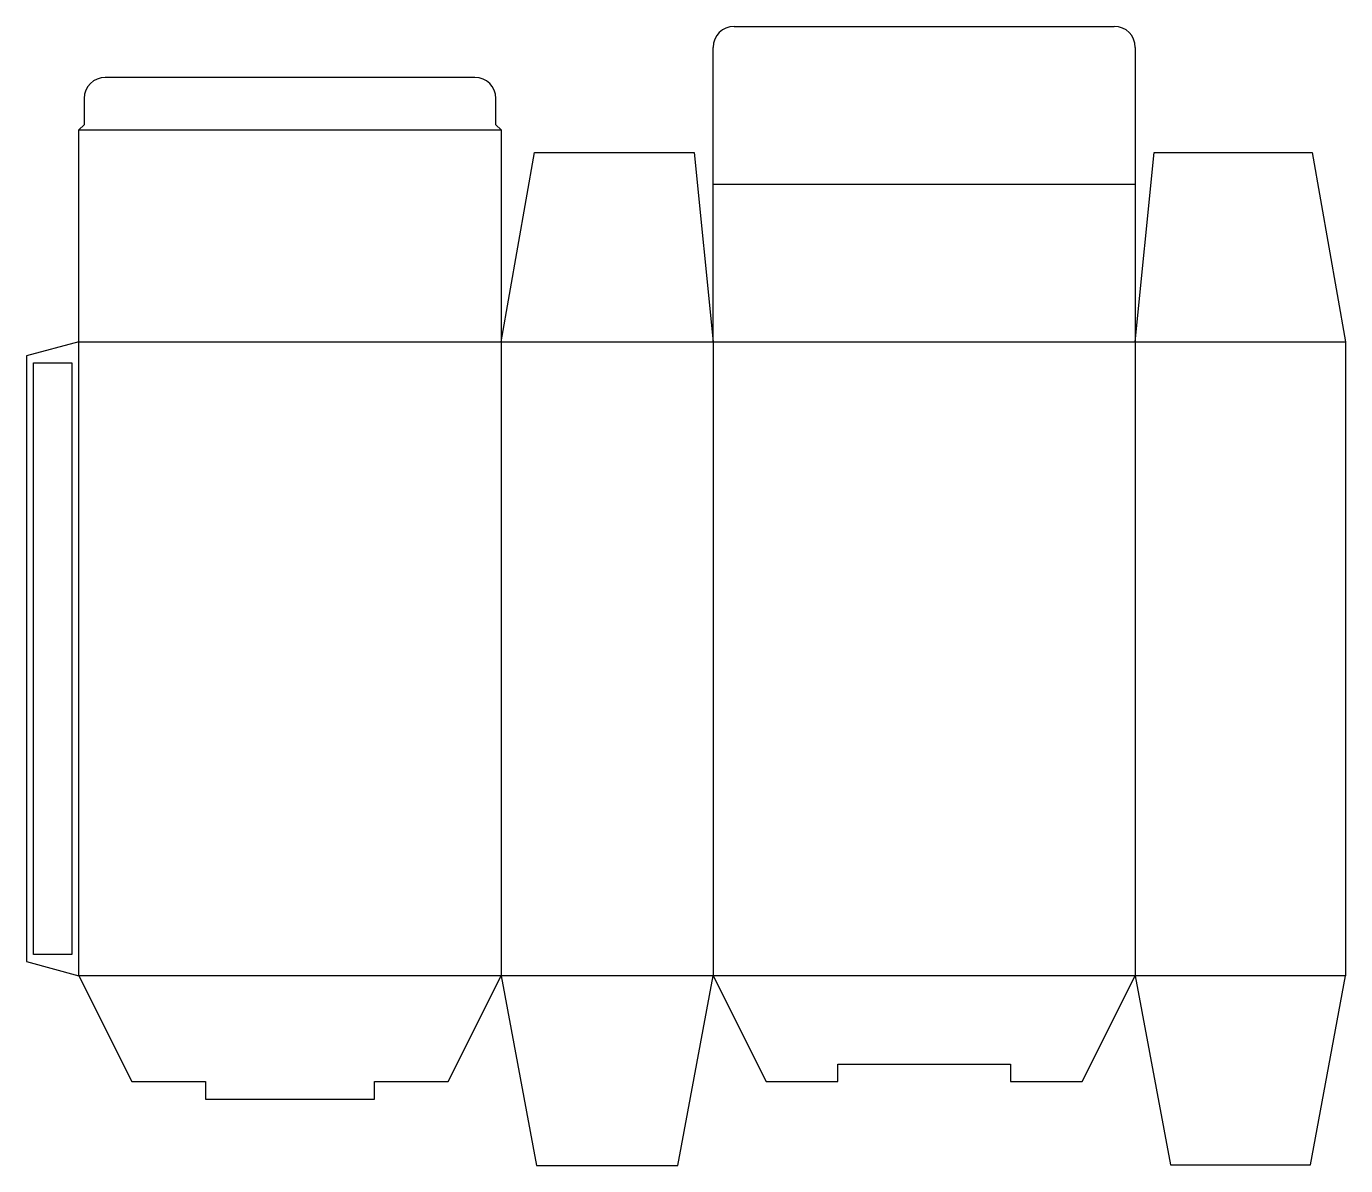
# Model space of a CAD drawing. Header units: millimetres. Extents: x 0 to 376, y 0 to 325.
import ezdxf

# ---------------------------------------------------------------- set-up
doc = ezdxf.new("R2010")
doc.units = ezdxf.units.MM
for name, color, linetype in [('CREASE', 5, 'CONTINUOUS'), ('CUT', 1, 'CONTINUOUS'), ('GLUE', 2, 'CONTINUOUS')]:
    doc.layers.add(name, color=color, linetype=linetype)

msp = doc.modelspace()

# ---------------------------------------------------------------- linework, layer by layer
at = {"layer": 'CREASE'}
for p, q in [((15, 295.552), (135.45, 295.552)), ((195.9, 280.102), (316.35, 280.102)), ((15, 54.202), (15, 235.102)), ((15, 235.102), (135.45, 235.102)), ((135.45, 235.102), (135.45, 54.202)), ((135.45, 235.102), (195.9, 235.102)), ((195.9, 235.102), (195.9, 54.202)), ((195.9, 235.102), (316.35, 235.102)), ((316.35, 235.102), (316.35, 54.202)), ((316.35, 235.102), (376.35, 235.102)), ((135.45, 54.202), (15, 54.202)), ((195.9, 54.202), (135.45, 54.202)), ((316.35, 54.202), (195.9, 54.202)), ((376.35, 54.202), (316.35, 54.202))]:
    msp.add_line(p, q, dxfattribs=at)
at = {"layer": 'CUT'}
for p, q in [((201.9, 325.102), (310.35, 325.102)), ((195.9, 280.102), (195.9, 319.102)), ((316.35, 319.102), (316.35, 280.102)), ((127.95, 310.552), (22.5, 310.552)), ((16.5, 304.552), (16.5, 297.052)), ((133.95, 297.052), (133.95, 304.552)), ((16.5, 297.052), (15, 295.552)), ((15, 235.102), (15, 295.552)), ((135.45, 295.552), (133.95, 297.052)), ((135.45, 295.552), (135.45, 235.102)), ((135.45, 235.102), (145, 289.102)), ((145, 289.102), (190.5, 289.102)), ((190.5, 289.102), (195.9, 235.102)), ((316.35, 235.102), (321.75, 289.102)), ((321.75, 289.102), (366.8, 289.102)), ((366.8, 289.102), (376.35, 235.102)), ((195.9, 235.102), (195.9, 280.102)), ((316.35, 280.102), (316.35, 235.102)), ((15, 235.102), (0, 231.083)), ((376.35, 235.102), (376.35, 54.202)), ((0, 231.083), (0, 58.222)), ((0, 58.222), (15, 54.202)), ((15, 54.202), (30.112, 23.977)), ((120.337, 23.977), (135.45, 54.202)), ((135.45, 54.202), (145.525, 0)), ((185.825, 0), (195.9, 54.202)), ((195.9, 54.202), (211.013, 23.977)), ((301.237, 23.977), (316.35, 54.202)), ((316.35, 54.202), (326.35, 0.202)), ((366.35, 0.202), (376.35, 54.202)), ((231.535, 23.977), (231.535, 28.977)), ((231.535, 28.977), (280.715, 28.977)), ((280.715, 28.977), (280.715, 23.977)), ((30.112, 23.977), (51.135, 23.977)), ((51.135, 23.977), (51.135, 18.977)), ((99.315, 18.977), (99.315, 23.977)), ((99.315, 23.977), (120.337, 23.977)), ((211.013, 23.977), (231.535, 23.977)), ((280.715, 23.977), (301.237, 23.977)), ((51.135, 18.977), (99.315, 18.977)), ((145.525, 0), (185.825, 0)), ((326.35, 0.202), (366.35, 0.202))]:
    msp.add_line(p, q, dxfattribs=at)
for centre, start, end in [((201.9, 319.102), 90, 180), ((310.35, 319.102), 0, 90), ((22.5, 304.552), 90, 180), ((127.95, 304.552), 0, 90)]:
    msp.add_arc(centre, 6, start, end, dxfattribs=at)
at = {"layer": 'GLUE'}
for p, q in [((2, 229.083), (13, 229.083)), ((2, 60.222), (2, 229.083)), ((13, 229.083), (13, 60.222)), ((13, 60.222), (2, 60.222))]:
    msp.add_line(p, q, dxfattribs=at)

doc.saveas('drawing.dxf')
